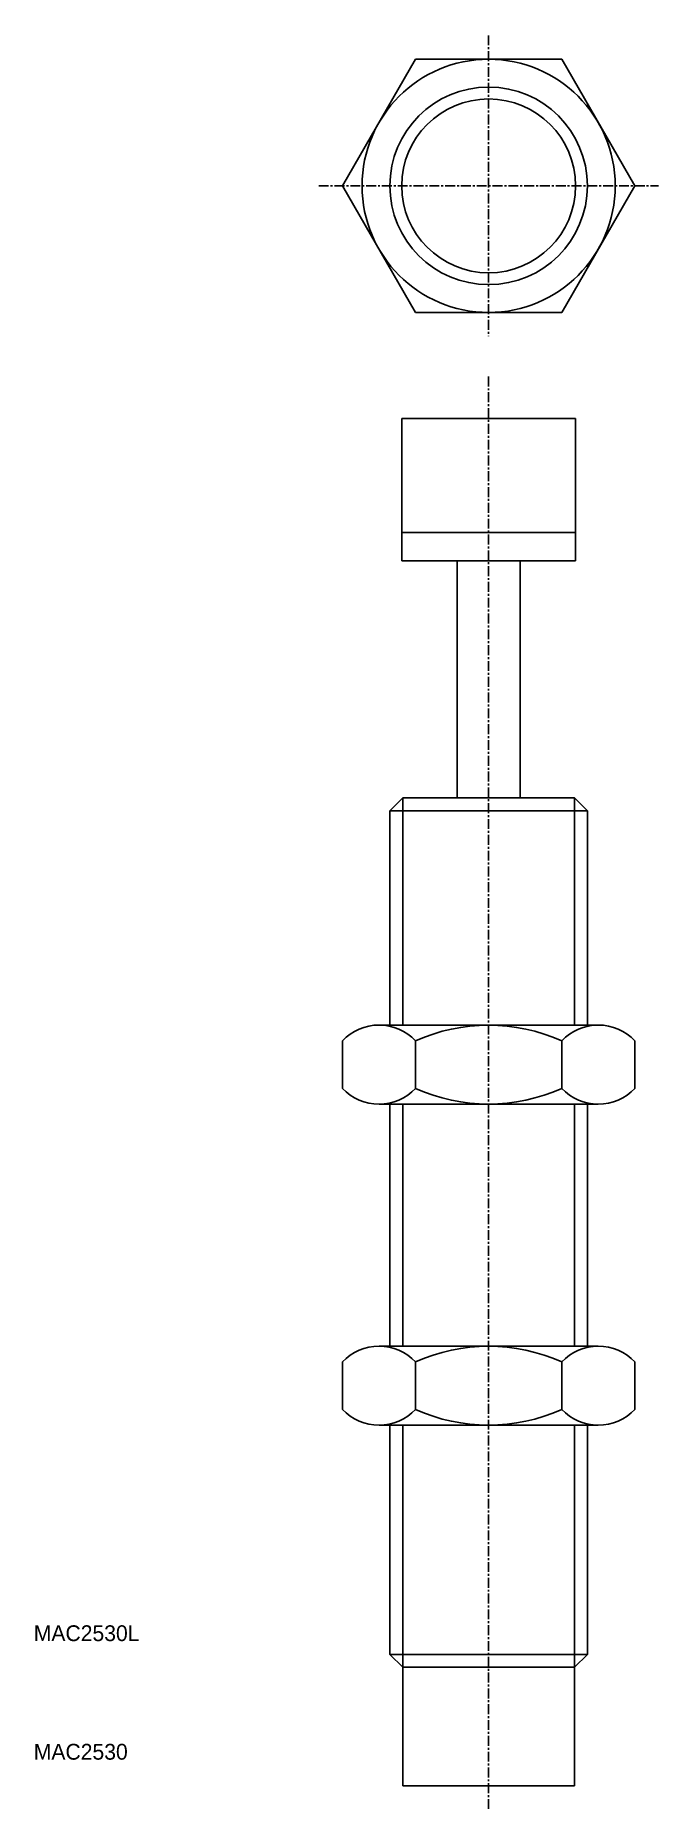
# Model space of a CAD drawing. Extents: x 2 to 81, y 1 to 226.
import ezdxf

# ---------------------------------------------------------------- set-up
doc = ezdxf.new("R2010")
doc.units = 0
doc.linetypes.add('CENTER', pattern=[2, 1.25, -0.25, 0.25, -0.25])
doc.layers.get('0').update_dxf_attribs({"linetype": 'CONTINUOUS'})
doc.layers.add('CENTER', color=1, linetype='CENTER')

msp = doc.modelspace()

# ---------------------------------------------------------------- linework, layer by layer
at = {"color": 7, "linetype": 'CONTINUOUS'}
for p, q in [((50.28, 222.96), (41.03, 206.93)), ((68.78, 222.96), (50.28, 222.96)), ((78.03, 206.93), (68.78, 222.96)), ((41.03, 206.93), (50.28, 190.91)), ((68.78, 190.91), (78.03, 206.93)), ((50.28, 190.91), (68.78, 190.91)), ((48.53, 177.49), (70.53, 177.49)), ((48.53, 159.49), (48.53, 177.49)), ((70.53, 159.49), (70.53, 177.49)), ((48.53, 163.09), (70.53, 163.09)), ((70.53, 159.49), (48.53, 159.49)), ((55.53, 129.49), (55.53, 159.49)), ((63.53, 129.49), (63.53, 159.49)), ((47.03, 127.87), (48.66, 129.49)), ((70.41, 129.49), (48.66, 129.49)), ((70.41, 129.49), (72.03, 127.87)), ((47.03, 127.87), (72.03, 127.87)), ((47.03, 127.87), (47.03, 100.74)), ((72.03, 100.74), (72.03, 127.87)), ((73.41, 100.74), (45.66, 100.74)), ((41.03, 92.74), (41.03, 98.74)), ((50.28, 92.74), (50.28, 98.74)), ((68.78, 92.74), (68.78, 98.74)), ((78.03, 92.74), (78.03, 98.74)), ((73.41, 90.74), (45.66, 90.74)), ((47.03, 90.74), (47.03, 60.12)), ((72.03, 60.12), (72.03, 90.74)), ((45.66, 60.12), (73.41, 60.12)), ((41.03, 58.12), (41.03, 52.12)), ((50.28, 58.12), (50.28, 52.12)), ((68.78, 58.12), (68.78, 52.12)), ((78.03, 58.12), (78.03, 52.12)), ((45.66, 50.12), (73.41, 50.12)), ((47.03, 50.12), (47.03, 21.12)), ((72.03, 21.12), (72.03, 50.12)), ((47.03, 21.12), (72.03, 21.12)), ((48.66, 19.49), (47.03, 21.12)), ((72.03, 21.12), (70.41, 19.49)), ((48.66, 19.49), (48.66, 4.49)), ((48.66, 19.49), (70.41, 19.49)), ((70.41, 19.49), (70.41, 4.49)), ((48.66, 4.49), (70.41, 4.49))]:
    msp.add_line(p, q, dxfattribs=at)
at = {"color": 3, "linetype": 'CONTINUOUS'}
for p, q in [((48.66, 100.74), (48.66, 129.49)), ((70.41, 129.49), (70.41, 100.74)), ((48.66, 60.12), (48.66, 90.74)), ((70.41, 90.74), (70.41, 60.12)), ((48.66, 19.49), (48.66, 50.12)), ((70.41, 50.12), (70.41, 19.49))]:
    msp.add_line(p, q, dxfattribs=at)
at = {"color": 7, "linetype": 'CONTINUOUS'}
for radius in [16.02, 12.5, 11]:
    msp.add_circle((59.53, 206.93), radius, dxfattribs=at)
for centre, radius, start, end in [((45.66, 94.4), 6.35, 90, 136.7704), ((45.66, 94.4), 6.35, 43.2296, 90), ((59.53, 78.35), 22.39, 65.5991, 114.4009), ((73.41, 94.4), 6.35, 90, 136.7704), ((73.41, 94.4), 6.35, 43.2296, 90), ((45.66, 97.09), 6.35, 223.2296, 270), ((45.66, 97.09), 6.35, 270, 316.7704), ((59.53, 113.13), 22.39, 245.5991, 294.4009), ((73.41, 97.09), 6.35, 223.2296, 270), ((73.41, 97.09), 6.35, 270, 316.7704), ((45.66, 53.77), 6.35, 90, 136.7704), ((45.66, 53.77), 6.35, 43.2296, 90), ((59.53, 37.73), 22.39, 65.5991, 114.4009), ((73.41, 53.77), 6.35, 90, 136.7704), ((73.41, 53.77), 6.35, 43.2296, 90), ((45.66, 56.47), 6.35, 223.2296, 270), ((45.66, 56.47), 6.35, 270, 316.7704), ((59.53, 72.51), 22.39, 245.5991, 294.4009), ((73.41, 56.47), 6.35, 223.2296, 270), ((73.41, 56.47), 6.35, 270, 316.7704)]:
    msp.add_arc(centre, radius, start, end, dxfattribs=at)
at = {"layer": 'CENTER', "color": 1, "linetype": 'CENTER'}
for p, q in [((59.53, 225.96), (59.53, 187.91)), ((38.03, 206.93), (81.03, 206.93)), ((59.53, 182.81), (59.53, 1.49))]:
    msp.add_line(p, q, dxfattribs=at)

# ---------------------------------------------------------------- texts
at = {"color": 7, "linetype": 'CONTINUOUS'}
for s, p in [('MAC2530L', (1.96, 22.8)), ('MAC2530', (1.96, 7.8))]:
    msp.add_text(s, height=2, dxfattribs=at).set_placement(p)

doc.saveas('drawing.dxf')
